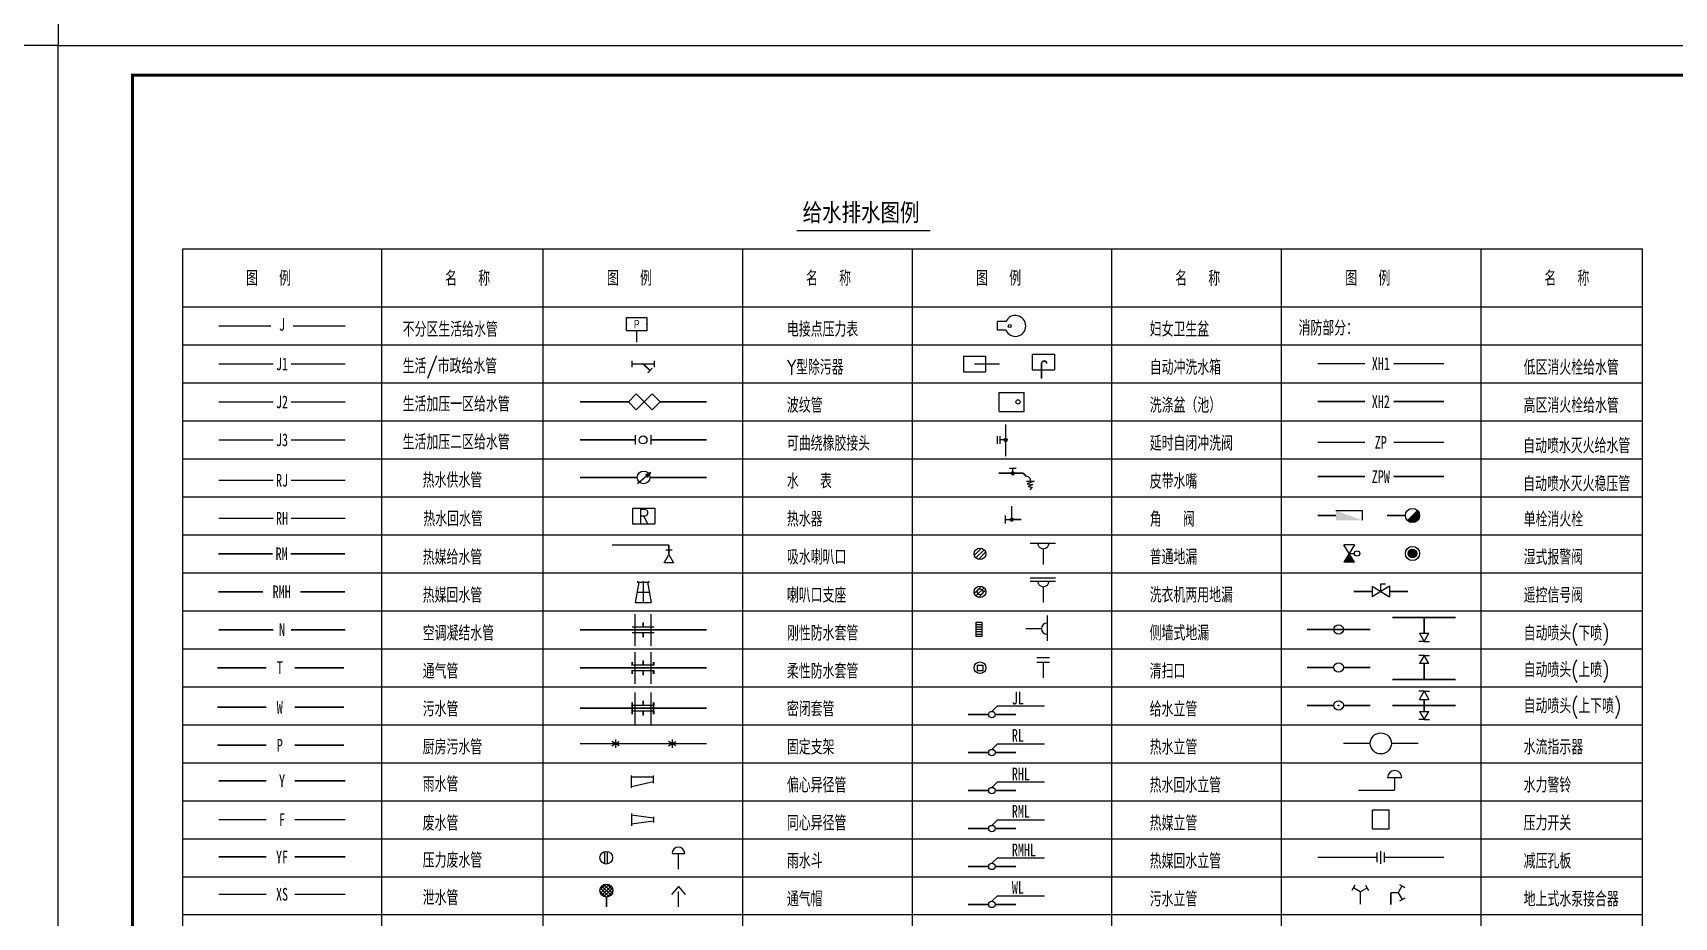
# Model space of a CAD drawing. Extents: x 27938 to 1507990, y 110129 to 923079.
# Drawn here: x 420144 to 475359, y 690524 to 720280 of the extents above; entities that cross this region are included whole.
import ezdxf
from ezdxf.enums import TextEntityAlignment as Align

# ---------------------------------------------------------------- set-up
doc = ezdxf.new("R2010")
doc.units = 0
doc.header["$LTSCALE"] = 1000
doc.header["$MEASUREMENT"] = 0
doc.layers.add('0s-水标注', color=7, linetype='Continuous')
doc.layers.add('图框', color=140, linetype='Continuous')
doc.layers.add('yichutu', color=7, linetype='Continuous', true_color=0xffffff, plot=False)
doc.styles.add('-黑体', font='simhei.ttf', dxfattribs={"width": 0.8})
doc.styles.add('HZ', font='txt', dxfattribs={"bigfont": 'hztxt'})
doc.styles.add('HZ8', font='txt.shx', dxfattribs={"bigfont": 'hztxt.shx'})
doc.styles.add('ST', font='', dxfattribs={"width": 0.8})
doc.styles.get("Standard").update_dxf_attribs({"font": 'gbenor.shx', "bigfont": 'gbcbig.shx'})
doc.styles.get('ST').set_extended_font_data('SimSun')

# ---------------------------------------------------------------- blocks, each defined once
blk = doc.blocks.new('*X187')
at = {"color": 0, "linetype": 'Continuous'}
for p, q in [((-69891, -48890), (-69782, -48780)), ((-69891, -48876), (-69795, -48780)), ((-69889, -48902), (-69769, -48782)), ((-69889, -48860), (-69811, -48782)), ((-69886, -48913), (-69758, -48786)), ((-69882, -48839), (-69832, -48789)), ((-69881, -48923), (-69748, -48790)), ((-69876, -48932), (-69739, -48795)), ((-69871, -48940), (-69731, -48800)), ((-69864, -48948), (-69723, -48807)), ((-69857, -48955), (-69716, -48814)), ((-69849, -48961), (-69710, -48822)), ((-69841, -48967), (-69704, -48830)), ((-69831, -48972), (-69699, -48840)), ((-69821, -48975), (-69696, -48850)), ((-69810, -48978), (-69693, -48861)), ((-69797, -48980), (-69691, -48874)), ((-69783, -48980), (-69691, -48888)), ((-69766, -48977), (-69694, -48905)), ((-69742, -48967), (-69704, -48929))]:
    blk.add_line(p, q, dxfattribs=at)
blk = doc.blocks.new('*X190')
at = {"color": 0, "linetype": 'Continuous'}
for p, q in [((-73097, -53500), (-72997, -53500)), ((-73097, -53501), (-72997, -53501)), ((-73097, -53502), (-72997, -53502)), ((-73097, -53503), (-72997, -53503)), ((-73097, -53504), (-72997, -53504)), ((-73097, -53505), (-72997, -53505)), ((-73097, -53506), (-72997, -53506)), ((-73097, -53507), (-72997, -53507)), ((-73097, -53508), (-72997, -53508)), ((-73097, -53509), (-72997, -53509)), ((-73097, -53510), (-72997, -53510)), ((-73097, -53511), (-72997, -53511)), ((-73097, -53512), (-72997, -53512)), ((-73097, -53513), (-72997, -53513)), ((-73096, -53495), (-72998, -53495)), ((-73096, -53496), (-72998, -53496)), ((-73096, -53497), (-72998, -53497)), ((-73096, -53498), (-72998, -53498)), ((-73096, -53499), (-72998, -53499)), ((-73096, -53514), (-72998, -53514)), ((-73096, -53515), (-72998, -53515)), ((-73096, -53516), (-72998, -53516)), ((-73096, -53517), (-72998, -53517)), ((-73096, -53518), (-72998, -53518)), ((-73095, -53491), (-72999, -53491)), ((-73095, -53492), (-72999, -53492)), ((-73095, -53493), (-72999, -53493)), ((-73095, -53494), (-72999, -53494)), ((-73095, -53519), (-72999, -53519)), ((-73095, -53520), (-72999, -53520)), ((-73095, -53521), (-72999, -53521)), ((-73094, -53488), (-73000, -53488)), ((-73094, -53489), (-73000, -53489)), ((-73094, -53490), (-73000, -53490)), ((-73094, -53522), (-73000, -53522)), ((-73094, -53523), (-73000, -53523)), ((-73094, -53524), (-73000, -53524)), ((-73093, -53486), (-73001, -53486)), ((-73093, -53487), (-73001, -53487)), ((-73093, -53525), (-73001, -53525)), ((-73093, -53526), (-73001, -53526)), ((-73093, -53527), (-73002, -53527)), ((-73092, -53484), (-73002, -53484)), ((-73092, -53485), (-73002, -53485)), ((-73092, -53528), (-73002, -53528)), ((-73092, -53529), (-73002, -53529)), ((-73091, -53482), (-73003, -53482)), ((-73091, -53483), (-73003, -53483)), ((-73091, -53530), (-73003, -53530)), ((-73090, -53480), (-73004, -53480)), ((-73090, -53481), (-73004, -53481)), ((-73090, -53531), (-73004, -53531)), ((-73090, -53532), (-73004, -53532)), ((-73089, -53479), (-73005, -53479)), ((-73089, -53533), (-73005, -53533)), ((-73089, -53534), (-73005, -53534)), ((-73088, -53477), (-73006, -53477)), ((-73088, -53478), (-73006, -53478)), ((-73088, -53535), (-73006, -53535)), ((-73087, -53476), (-73007, -53476)), ((-73087, -53536), (-73007, -53536)), ((-73086, -53475), (-73008, -53475)), ((-73086, -53537), (-73008, -53537)), ((-73086, -53538), (-73008, -53538)), ((-73085, -53474), (-73009, -53474)), ((-73085, -53539), (-73009, -53539)), ((-73084, -53473), (-73010, -53473)), ((-73084, -53540), (-73010, -53540)), ((-73083, -53472), (-73011, -53472)), ((-73083, -53541), (-73011, -53541)), ((-73082, -53471), (-73012, -53471)), ((-73082, -53542), (-73012, -53542)), ((-73081, -53470), (-73013, -53470)), ((-73081, -53543), (-73013, -53543)), ((-73080, -53469), (-73014, -53469)), ((-73080, -53544), (-73014, -53544)), ((-73079, -53468), (-73015, -53468)), ((-73079, -53545), (-73015, -53545)), ((-73078, -53467), (-73016, -53467)), ((-73077, -53466), (-73017, -53466)), ((-73077, -53546), (-73017, -53546)), ((-73076, -53547), (-73018, -53547)), ((-73075, -53465), (-73019, -53465)), ((-73075, -53548), (-73019, -53548)), ((-73074, -53464), (-73020, -53464)), ((-73073, -53549), (-73021, -53549)), ((-73072, -53463), (-73022, -53463)), ((-73071, -53550), (-73023, -53550)), ((-73070, -53462), (-73024, -53462)), ((-73069, -53551), (-73025, -53551)), ((-73068, -53461), (-73026, -53461)), ((-73067, -53552), (-73027, -53552)), ((-73066, -53460), (-73028, -53460)), ((-73065, -53553), (-73029, -53553)), ((-73063, -53459), (-73031, -53459)), ((-73062, -53554), (-73032, -53554)), ((-73060, -53458), (-73034, -53458)), ((-73058, -53555), (-73036, -53555)), ((-73056, -53457), (-73038, -53457)), ((-73052, -53556), (-73042, -53556))]:
    blk.add_line(p, q, dxfattribs=at)
blk = doc.blocks.new('$VALVE$00000619')
for p, q in [((-227, 151), (227, 151)), ((-227, -151), (-227, 151)), ((227, 151), (227, -151)), ((227, -151), (-227, -151))]:
    blk.add_line(p, q)
for p in [(-227, 0), (227, 0)]:
    blk.add_point(p)
blk.add_text('P', height=187).set_placement((-63, -93))
blk = doc.blocks.new('TK')
at = {"layer": '图框'}
blk.add_lwpolyline([(465375, 548714), (549475, 548714), (549475, 489314), (465375, 489314)], close=True, dxfattribs=at)
blk.add_lwpolyline([(465375, 548714), (549475, 548714), (549475, 489314), (465375, 489314)], close=True, dxfattribs=at)
at = {"layer": '图框', "const_width": 100}
blk.add_lwpolyline([(548475, 490314), (548475, 547714), (467875, 547714), (467875, 490314)], close=True, dxfattribs=at)
blk = doc.blocks.new('yct-841-594-84100-59399.9999999999-100-1000.0')
at = {"layer": 'yichutu', "color": 7, "true_color": 0xffffff}
blk.add_lwpolyline([(0, 0), (0, 59400), (84100, 59400), (84100, 0)], close=True, dxfattribs=at)

msp = doc.modelspace()

# ---------------------------------------------------------------- linework, layer by layer
at = {"layer": '0s-水标注', "ltscale": 1.5}
for p, q in [((425175.3, 713006.8), (474295.3, 713006.8)), ((425175.3, 712997.6), (425175.3, 665048.8)), ((431884.8, 665048.8), (431884.8, 713006.8)), ((437316.3, 665048.8), (437316.3, 713006.8)), ((444025.8, 665048.8), (444025.8, 713006.8)), ((449735.3, 665048.8), (449735.3, 713006.8)), ((456444.8, 665048.8), (456444.8, 713006.8)), ((462154.3, 670160.8), (462154.3, 713006.8)), ((462154.3, 665048.8), (462154.3, 713006.8)), ((468863.8, 677828.8), (468863.8, 713006.8)), ((474295.3, 665048.8), (474295.3, 713006.8)), ((425175.3, 711056.8), (474295.3, 711056.8)), ((440456.9, 710249.4), (440456.9, 709876.3)), ((452598.7, 710274), (452598.7, 710561.6)), ((452875, 710561.6), (452598.7, 710561.6)), ((452875, 710274), (452598.7, 710274)), ((425175.3, 709778.8), (474295.3, 709778.8)), ((440298.3, 709246.3), (440298.3, 709033.3)), ((440831.4, 708840.2), (440980.4, 708992.5)), ((441043.8, 709246.3), (441043.8, 709033.3)), ((451450.7, 709406), (451450.7, 708873.5)), ((451450.7, 709406), (452196.2, 709406)), ((451823.4, 709139.8), (452563.8, 709139.8)), ((452196.2, 709406), (452196.2, 708873.5)), ((453764.5, 709471.1), (454510, 709471.1)), ((453764.5, 709471.1), (453764.5, 708938.6)), ((454080.1, 708651.9), (454080.1, 709150.2)), ((454510, 709471.1), (454510, 708938.6)), ((425175.3, 708500.8), (474295.3, 708500.8)), ((451450.7, 708873.5), (452196.2, 708873.5)), ((453764.5, 708938.6), (454510, 708938.6)), ((440179.3, 707861.8), (440445.6, 708128)), ((440445.6, 708128), (440711.8, 707861.8)), ((440711.8, 707861.8), (440978.1, 708128)), ((440978.1, 708128), (441244.3, 707861.8)), ((452646.3, 707542.3), (452646.3, 708181.3)), ((452646.3, 708181.3), (453498.3, 708181.3)), ((453498.3, 707542.3), (453498.3, 708181.3)), ((440445.6, 707595.5), (440179.3, 707861.8)), ((440711.8, 707861.8), (440445.6, 707595.5)), ((440978.1, 707595.5), (440711.8, 707861.8)), ((441244.3, 707861.8), (440978.1, 707595.5)), ((452646.3, 707542.3), (453498.3, 707542.3)), ((425175.3, 707222.8), (474295.3, 707222.8)), ((440404.8, 706743.5), (440404.8, 706424)), ((440937.3, 706743.5), (440937.3, 706424)), ((452581.1, 706711.6), (452581.1, 706456)), ((452686.8, 706456), (452686.8, 706711.6)), ((452873.5, 706583.8), (452686.8, 706583.8)), ((425175.3, 705944.8), (474295.3, 705944.8)), ((440489.1, 705120.6), (440926.6, 705482.5)), ((440926.6, 705482.5), (440747.8, 705400.6)), ((440926.6, 705482.5), (440812.6, 705322.3)), ((452994.8, 705635.8), (453225.6, 705635.8)), ((453110.2, 705462), (453110.2, 705635.8)), ((453574.8, 705197.9), (453828.5, 705197.9)), ((453828.5, 705197.9), (453598.6, 705108.9)), ((453598.6, 705108.9), (453780.9, 705084.6)), ((425175.3, 704666.8), (474295.3, 704666.8)), ((453780.9, 705084.6), (453630.3, 705019.9)), ((453630.3, 705019.9), (453765, 704995.6)), ((453765, 704995.6), (453685.8, 704898.5)), ((440322.6, 704290.7), (440322.6, 703758.2)), ((440322.6, 704290.7), (441068.1, 704290.7)), ((441068.1, 704290.7), (441068.1, 703758.2)), ((452866.4, 703766.4), (452866.4, 704040.4)), ((464873.6, 704198.6), (463979, 704198.6)), ((464873.6, 703879.1), (464873.6, 704198.6)), ((466725.7, 704208.3), (466386.8, 703869.4)), ((440322.6, 703758.2), (441068.1, 703758.2)), ((452866.4, 703903.4), (453045.5, 703903.4)), ((425175.3, 703388.8), (474295.3, 703388.8)), ((451818.7, 702699.3), (452057.8, 702938.3)), ((453692.3, 703111.9), (454542.2, 703111.9)), ((464602, 703053.7), (464250.5, 703053.7)), ((464602, 703053.7), (464250.5, 702468)), ((464602, 702468), (464250.5, 703053.7)), ((441381, 702451.8), (441540.8, 702728.5)), ((441700.5, 702451.8), (441381, 702451.8)), ((441434.3, 702888.2), (441647.3, 702888.2)), ((441540.8, 702728.5), (441700.5, 702451.8)), ((451869.2, 702611.8), (452145.3, 702887.8)), ((451956.7, 702561.2), (452195.8, 702800.3)), ((464602, 702468), (464250.5, 702468)), ((464426.3, 702760.9), (464602, 702760.9)), ((425175.3, 702110.8), (474295.3, 702110.8)), ((440530.3, 701800.5), (440409.6, 701115.7)), ((440485.8, 701827.8), (440485.8, 701800.5)), ((440485.8, 701800.5), (440869.2, 701800.5)), ((440677.5, 701827.8), (440677.5, 701115.7)), ((440824.8, 701800.5), (440945.5, 701115.7)), ((440869.2, 701827.8), (440869.2, 701800.5)), ((453692.3, 701946), (454542.2, 701946)), ((453692.3, 701833.9), (454542.2, 701833.9)), ((440469.9, 701458.1), (440885.1, 701458.1)), ((451818.7, 701421.3), (452057.8, 701660.3)), ((451869.2, 701333.8), (452145.3, 701609.8)), ((451956.7, 701283.2), (452195.8, 701522.3)), ((465198.4, 701658.6), (465784.1, 701307.1)), ((465784.1, 701658.6), (465198.4, 701307.1)), ((465198.4, 701658.6), (465198.4, 701307.1)), ((465491.3, 701482.9), (465491.3, 701735.2)), ((465491.3, 701735.2), (465648, 701735.2)), ((465784.1, 701658.6), (465784.1, 701307.1)), ((425175.3, 700832.8), (474295.3, 700832.8)), ((440404.8, 699658.5), (440404.8, 700722.6)), ((440409.6, 701115.7), (440945.5, 701115.7)), ((440950.3, 699658.5), (440950.3, 700722.6)), ((440304.8, 700289.6), (441050.3, 700289.6)), ((440677.5, 700289.6), (440677.5, 700385.5)), ((451879.5, 700370.8), (452071.5, 700370.8)), ((451879.5, 700290.8), (452071.5, 700290.8)), ((451879.5, 700210.8), (452071.5, 700210.8)), ((454263.4, 700677.3), (454263.4, 699827.4)), ((440304.8, 700097.9), (441050.3, 700097.9)), ((440677.5, 700002.1), (440677.5, 700097.9)), ((451879.5, 700130.8), (452071.5, 700130.8)), ((451879.5, 700050.8), (452071.5, 700050.8)), ((466946.8, 699800.3), (466766.6, 699800.3)), ((466787, 700077), (466946.8, 699800.3)), ((466787, 700077), (467106.5, 700077)), ((466946.8, 699800.3), (467106.5, 700077)), ((466946.8, 699800.3), (467126.9, 699800.3)), ((425175.3, 699554.8), (474295.3, 699554.8)), ((440304.8, 699011.6), (440304.8, 699082.2)), ((440404.8, 698380.5), (440404.8, 699444.6)), ((440677.5, 699011.6), (440677.5, 699107.5)), ((440950.3, 698380.5), (440950.3, 699444.6)), ((441050.3, 699011.6), (441050.3, 699107.5)), ((453924.3, 699261.9), (454350.3, 699261.9)), ((453924.3, 699102.2), (454350.3, 699102.2)), ((466946.8, 699331.5), (466766.6, 699331.5)), ((466946.8, 699331.5), (466787, 699054.8)), ((467106.5, 699054.8), (466787, 699054.8)), ((466946.8, 699331.5), (467126.9, 699331.5)), ((467106.5, 699054.8), (466946.8, 699331.5)), ((440304.8, 699011.6), (441050.3, 699011.6)), ((440304.8, 698819.9), (441050.3, 698819.9)), ((440304.8, 698724.1), (440304.8, 698819.9)), ((440677.5, 698724.1), (440677.5, 698819.9)), ((441050.3, 698724.1), (441050.3, 698819.9)), ((451915, 699008.1), (452099.5, 699008.1)), ((451915, 699008.1), (451915, 698823.5)), ((451915, 698823.5), (452099.5, 698823.5)), ((452099.5, 699008.1), (452099.5, 698823.5)), ((425175.3, 698276.8), (474295.3, 698276.8)), ((440404.8, 697023.2), (440404.8, 698087.3)), ((440950.3, 697023.2), (440950.3, 698087.3)), ((466946.8, 698124.5), (466766.6, 698124.5)), ((466787, 697847.8), (466946.8, 698124.5)), ((466946.8, 698124.5), (467126.9, 698124.5)), ((466946.8, 698124.5), (467106.5, 697847.8)), ((440304.8, 697654.3), (440304.8, 697724.9)), ((440304.8, 697654.3), (441050.3, 697654.3)), ((440304.8, 697366.8), (440304.8, 697462.6)), ((440304.8, 697462.6), (441050.3, 697462.6)), ((440677.5, 697654.3), (440677.5, 697750.2)), ((440677.5, 697366.8), (440677.5, 697462.6)), ((441050.3, 697654.3), (441050.3, 697750.2)), ((441050.3, 697366.8), (441050.3, 697462.6)), ((452407.2, 697447.8), (452592.5, 697633.1)), ((452592.5, 697633.1), (454177.5, 697633.1)), ((466787, 697847.8), (467106.5, 697847.8)), ((466787, 697450), (466946.8, 697173.3)), ((466787, 697450), (467106.5, 697450)), ((466946.8, 697173.3), (467106.5, 697450)), ((425175.3, 696998.8), (474295.3, 696998.8)), ((466946.8, 697173.3), (466766.6, 697173.3)), ((466946.8, 697173.3), (467126.9, 697173.3)), ((439622, 696289.7), (439864.7, 696429.9)), ((439864.7, 696289.7), (439622, 696429.9)), ((439743.3, 696499.9), (439743.3, 696219.6)), ((441771.1, 696289.7), (441528.4, 696429.9)), ((441528.4, 696289.7), (441771.1, 696429.9)), ((441649.7, 696499.9), (441649.7, 696219.6)), ((452407.2, 696169.8), (452592.5, 696355.1)), ((452592.5, 696355.1), (454177.5, 696355.1)), ((425175.3, 695720.8), (474295.3, 695720.8)), ((425175.3, 695720.8), (474295.3, 695720.8)), ((440279.4, 694872.3), (440279.4, 695291.3)), ((440279.4, 695245.6), (441027.1, 695245.6)), ((441027.1, 695032.1), (441027.1, 695291.3)), ((465718.9, 695221), (466198.2, 695221)), ((440279.4, 694926.1), (441027.1, 695085.9)), ((452407.2, 694891.8), (452592.5, 695077.1)), ((452592.5, 695077.1), (454177.5, 695077.1)), ((425175.3, 694442.8), (474295.3, 694442.8)), ((425175.3, 694442.8), (474295.3, 694442.8)), ((465207.3, 694134.4), (465775.3, 694134.4)), ((465207.3, 693495.4), (465207.3, 694134.4)), ((465775.3, 693495.4), (465775.3, 694134.4)), ((440279.4, 694009.2), (440279.4, 693598.4)), ((440279.4, 693971.7), (441027.1, 693865.2)), ((441027.1, 693758.7), (440279.4, 693652.2)), ((441027.1, 693902.7), (441027.1, 693704.9)), ((452407.2, 693613.8), (452592.5, 693799.1)), ((452592.5, 693799.1), (454177.5, 693799.1)), ((425175.3, 693164.8), (474295.3, 693164.8)), ((465207.3, 693495.4), (465775.3, 693495.4)), ((439389.5, 692317.1), (439389.5, 692734.5)), ((439474.7, 692317.1), (439474.7, 692734.5)), ((441647.3, 692667.2), (442073.1, 692667.2)), ((452407.2, 692335.8), (452592.5, 692521.1)), ((452592.5, 692521.1), (454177.5, 692521.1)), ((465363.5, 692377.1), (465363.5, 692696.6)), ((465491.3, 692323.9), (465491.3, 692749.9)), ((465619.1, 692377.1), (465619.1, 692696.6)), ((425175.3, 691886.8), (474295.3, 691886.8)), ((439427.2, 691635.9), (439223.2, 691431.9)), ((439223.2, 691404.5), (439427.2, 691200.5)), ((439526, 691619), (439240.1, 691333.1)), ((439240.1, 691503.3), (439526, 691217.4)), ((439595.1, 691572.4), (439286.7, 691264)), ((439286.7, 691572.4), (439595.1, 691264)), ((439355.7, 691619), (439641.7, 691333.1)), ((439641.7, 691503.3), (439355.7, 691217.4)), ((439454.5, 691635.9), (439658.6, 691431.9)), ((439658.6, 691404.5), (439454.5, 691200.5)), ((441860.3, 691560.4), (441628, 691283.6)), ((441860.3, 691560.4), (442092.5, 691283.6)), ((464619.9, 691604.8), (464516.6, 691426)), ((464798.8, 691382.2), (464568.2, 691515.4)), ((464798.8, 691382.2), (465029.4, 691515.4)), ((464977.8, 691604.8), (465081, 691426)), ((466071.8, 691346.7), (466204.9, 691577.3)), ((466071.8, 691346.7), (466204.9, 691116.1)), ((466115.5, 691628.9), (466294.4, 691525.7)), ((452407.2, 691057.8), (452592.5, 691243.1)), ((452592.5, 691243.1), (454177.5, 691243.1)), ((466294.4, 691167.8), (466115.5, 691064.5)), ((425175.3, 690608.8), (474295.3, 690608.8))]:
    msp.add_line(p, q, dxfattribs=at)
at = {"layer": '0s-水标注', "const_width": 50}
msp.add_lwpolyline([(445834.8, 713622.7), (450332.3, 713622.7)], dxfattribs=at)
at = {"layer": '0s-水标注', "ltscale": 1.5, "const_width": 50}
for points in [[(426397.6, 710417.8), (428154.8, 710417.8)], [(428900.3, 710417.8), (430657.6, 710417.8)], [(426397.6, 709134.8), (428229.4, 709134.8)], [(428825.8, 709134.8), (430657.6, 709134.8)], [(440298.3, 709139.8), (441043.8, 709139.8)], [(440677.5, 709139.8), (440905.9, 708916.3)], [(451823.4, 709139.8), (452672.6, 709139.8)], [(454080.1, 708654.4), (454080.1, 709150.2)], [(463361.3, 709150.9), (464957.5, 709150.9)], [(465920, 709150.9), (467621.3, 709150.9)], [(426397.6, 707856.8), (428229.4, 707856.8)], [(428825.8, 707856.8), (430657.6, 707856.8)], [(438547.5, 707861.8), (440179.3, 707861.8)], [(441244.3, 707861.8), (442807.5, 707861.8)], [(463361.3, 707872.9), (464957.5, 707872.9)], [(465920, 707872.9), (467621.3, 707872.9)], [(452873.5, 706031.2), (452873.5, 707109.4)], [(426397.6, 706578.8), (428229.4, 706578.8)], [(428825.8, 706578.8), (430657.6, 706578.8)], [(438547.5, 706583.8), (440404.8, 706583.8)], [(440937.3, 706583.8), (442807.5, 706583.8)], [(463361.3, 706498.4), (464957.5, 706498.4)], [(465920, 706498.4), (467621.3, 706498.4)], [(426397.6, 705221.4), (428229.4, 705221.4)], [(428825.8, 705221.4), (430657.6, 705221.4)], [(438547.5, 705317.2), (440479.6, 705317.2)], [(440905.6, 705317.2), (442807.5, 705317.2)], [(452633.5, 705462), (453460.2, 705462)], [(453564.4, 705357.8), (453460.2, 705462)], [(463361.3, 705351.4), (464957.5, 705351.4)], [(465920, 705351.4), (467621.3, 705351.4)], [(453072.3, 703905.5), (453072.3, 704364.2)], [(463361.3, 704038.9), (463979, 704038.9)], [(465698.9, 704038.9), (466316.6, 704038.9)], [(426397.6, 703943.4), (428229.4, 703943.4)], [(428825.8, 703943.4), (430657.6, 703943.4)], [(453087.1, 703905.5), (453402.1, 703905.5)], [(439623.8, 703048), (441540.8, 703048)], [(441540.8, 703048), (441540.8, 702728.5)], [(454137.3, 702387.7), (454137.3, 702920.2)], [(426385.5, 702749.8), (428217.3, 702749.8)], [(428813.7, 702749.8), (430645.5, 702749.8)], [(426385.5, 701471.8), (427885.1, 701471.8)], [(429142.6, 701471.8), (430645.5, 701471.8)], [(454137.3, 701109.7), (454137.3, 701642.2)], [(464580.7, 701482.9), (465198.4, 701482.9)], [(465784.1, 701482.9), (466401.8, 701482.9)], [(426397.6, 700193.8), (428229.4, 700193.8)], [(428825.8, 700193.8), (430657.6, 700193.8)], [(438547.5, 700193.8), (442807.5, 700193.8)], [(440304.8, 700289.6), (441050.3, 700289.6)], [(440677.5, 700446.3), (440677.5, 700289.6)], [(453539.2, 700232.4), (454071.7, 700232.4)], [(463911.5, 700204.9), (463006.3, 700204.9)], [(465136.3, 700204.9), (463911.5, 700204.9)], [(468011.8, 700609.5), (465881.8, 700609.5)], [(466946.8, 700077), (466946.8, 700609.5)], [(440304.8, 700097.9), (441050.3, 700097.9)], [(440677.5, 700097.9), (440677.5, 699941.3)], [(440304.8, 699115.4), (440304.8, 698984.1)], [(440304.8, 699008.4), (441050.3, 699008.4)], [(440677.5, 699165), (440677.5, 699008.4)], [(441024.5, 699115.4), (441024.5, 698984.1)], [(454137.3, 698569.7), (454137.3, 699102.2)], [(466946.8, 699054.8), (466946.8, 698522.3)], [(426349.5, 698915.8), (427993.8, 698915.8)], [(428956.3, 698915.8), (430609.5, 698915.8)], [(438547.5, 698915.8), (442807.5, 698915.8)], [(440304.8, 698841.9), (440304.8, 698710.6)], [(440304.8, 698816.7), (441050.3, 698816.7)], [(440677.5, 698816.7), (440677.5, 698660.1)], [(441024.5, 698841.9), (441024.5, 698710.6)], [(463911.5, 698926.9), (463006.3, 698926.9)], [(465136.3, 698926.9), (464231, 698926.9)], [(468011.8, 698522.3), (465881.8, 698522.3)], [(426347.1, 697589.2), (427993.8, 697589.2)], [(428956.3, 697589.2), (430607.1, 697589.2)], [(438547.5, 697558.5), (442807.5, 697558.5)], [(440304.8, 697758.1), (440304.8, 697484.6)], [(440304.8, 697651.1), (441050.3, 697651.1)], [(440304.8, 697484.6), (440304.8, 697353.3)], [(440304.8, 697459.4), (441050.3, 697459.4)], [(440677.5, 697807.7), (440677.5, 697651.1)], [(440677.5, 697459.4), (440677.5, 697302.8)], [(441024.5, 697758.1), (441024.5, 697484.6)], [(441024.5, 697484.6), (441024.5, 697353.3)], [(463911.5, 697648.9), (463006.3, 697648.9)], [(465136.3, 697648.9), (464231, 697648.9)], [(468011.8, 697648.9), (465881.8, 697648.9)], [(466946.8, 697450), (466946.8, 697847.8)], [(451598.1, 697341.3), (452300.7, 697341.3)], [(452513.7, 697341.3), (453216.2, 697341.3)], [(426347.1, 696311.2), (427993.8, 696311.2)], [(428956.3, 696311.2), (430607.1, 696311.2)], [(438547.5, 696359.8), (442807.5, 696359.8)], [(465136.3, 696370.9), (464231, 696370.9)], [(466751.5, 696370.9), (465846.3, 696370.9)], [(451598.1, 696063.3), (452300.7, 696063.3)], [(452513.7, 696063.3), (453216.2, 696063.3)], [(465958.6, 694795), (465958.6, 695221)], [(426397.6, 695112.1), (427993.8, 695112.1)], [(428956.3, 695112.1), (430657.6, 695112.1)], [(451598.1, 694785.3), (452300.7, 694785.3)], [(452513.7, 694785.3), (453216.2, 694785.3)], [(465958.6, 694795), (464732, 694795)], [(426397.6, 693803.8), (427993.8, 693803.8)], [(428956.3, 693803.8), (430657.6, 693803.8)], [(451598.1, 693507.3), (452300.7, 693507.3)], [(452513.7, 693507.3), (453216.2, 693507.3)], [(426397.6, 692553.4), (427993.8, 692553.4)], [(428956.3, 692553.4), (430657.6, 692553.4)], [(441860.3, 692667.2), (441860.3, 692134.7)], [(463361.3, 692536.9), (465363.5, 692536.9)], [(465619.1, 692536.9), (467621.3, 692536.9)], [(451598.1, 692229.3), (452300.7, 692229.3)], [(452513.7, 692229.3), (453216.2, 692229.3)], [(426397.6, 691293.6), (427993.8, 691293.6)], [(428956.3, 691293.6), (430657.6, 691293.6)], [(441860.3, 691398.4), (441860.3, 690865.9)], [(464798.8, 690956.2), (464798.8, 691382.2)], [(465827.9, 691346.7), (465827.9, 690940.9)], [(466071.8, 691346.7), (465827.9, 691346.7)], [(439440.9, 691200.1), (439440.9, 690862.9)], [(451598.1, 690951.3), (452300.7, 690951.3)], [(452513.7, 690951.3), (453216.2, 690951.3)]]:
    msp.add_lwpolyline(points, dxfattribs=at)
at = {"layer": '0s-水标注', "ltscale": 1.5}
for points, const_width in [([(454250.5, 709150.2, 1), (454080.1, 709150.2, 1)], 50), ([(466471.5, 703954.1, 1), (466641, 704123.6)], 239.6)]:
    msp.add_lwpolyline(points, format="xyb", dxfattribs=dict(at, const_width=const_width))
msp.add_lwpolyline([(451879.5, 700450.8), (452071.5, 700450.8), (452071.5, 699970.8), (451879.5, 699970.8)], close=True, dxfattribs=at)
for centre, radius in [((453009.8, 710414.4), 50), ((453285.3, 707861.8), 71), ((440671, 706583.8), 133.7), ((452873.5, 706583.8), 50), ((440692.6, 705321.1), 213), ((453110.2, 705462), 50), ((466556.3, 704038.9), 239.6), ((453072.3, 703905.5), 50), ((452007.3, 702749.8), 195.2), ((466556.3, 702760.9), 238.2), ((466556.3, 702760.9), 142), ((464692, 702760.9), 90.1), ((452007.3, 701471.8), 195.2), ((452007.3, 701471.8), 97.6), ((464071.3, 700204.9), 159.8), ((452007.3, 698915.8), 197.8), ((464071.3, 698926.9), 159.8), ((452407.2, 697341.3), 106.5), ((464071.3, 697648.9), 159.8), ((464071.3, 697648.9), 14), ((465491.3, 696370.9), 355), ((452407.2, 696063.3), 106.5), ((452407.2, 694785.3), 106.5), ((452407.2, 693507.3), 106.5), ((439432.1, 692525.8), 213), ((452407.2, 692229.3), 106.5), ((439440.9, 691418.2), 218.1), ((452407.2, 690951.3), 106.5)]:
    msp.add_circle(centre, radius, dxfattribs=at)
for centre, radius, start, end in [((453195, 710417.8), 350.8, 204.19346, 155.80654), ((454168.6, 709150.2), 88.6, 0, 180), ((453564.4, 705213.4), 144.4, 353.8601, 90), ((454137.3, 703111.9), 191.7, 180, 0), ((454137.3, 701833.9), 191.7, 180, 0), ((454263.4, 700232.4), 191.7, 90, 270), ((465958.6, 695221), 239.6, 0, 180), ((441860.3, 692667.2), 213, 0, 180)]:
    msp.add_arc(centre, radius, start, end, dxfattribs=at)
for points in [[(464873.6, 703879.1), (463979, 704198.6), (464873.6, 703879.1), (463979, 703879.1)], [(464250.5, 702468), (464426.3, 702760.9), (464250.5, 702468), (464602, 702468)]]:
    msp.add_solid(points, dxfattribs=at)
at = {"layer": '图框', "color": 2}
msp.add_lwpolyline([(420997.4, 719857), (389997.4, 719857), (389997.4, 737857), (420997.4, 737857)], close=True, dxfattribs=at)

# ---------------------------------------------------------------- block references
msp.add_blockref('TK', (-44377.6, 171143.3))
at = {"layer": '0s-水标注', "xscale": 1.5, "yscale": 1.5, "zscale": 1.5}
msp.add_blockref('$VALVE$00000619', (440456.9, 710476.3), dxfattribs=at)
at = {"layer": '0s-水标注', "ltscale": 1.5}
for p in [(525920.5, 760088.8), (526157.2, 758967), (526119.3, 757410.5)]:
    msp.add_blockref('*X190', p, dxfattribs=at)
at = {"layer": '0s-水标注', "ltscale": 1.5, "xscale": 1.419999999925494, "yscale": 1.419999999925494, "zscale": 1.419999999925494}
msp.add_blockref('*X187', (565653.2, 772176.9), dxfattribs=at)
at = {"layer": 'yichutu'}
msp.add_blockref('yct-841-594-84100-59399.9999999999-100-1000.0', (420997.4, 660457), dxfattribs=at)

# ---------------------------------------------------------------- texts
at = {"layer": '0s-水标注', "style": '-黑体', "width": 0.8}
msp.add_text('给水排水图例', height=600, dxfattribs=at).set_placement((448005, 713936.9, 0), align=Align.CENTER)
at = {"layer": '0s-水标注', "style": 'HZ', "width": 0.8}
for s, p in [('图  例', (427316.8, 711770.4)), ('名  称', (434014.4, 711767.6)), ('图  例', (439457.8, 711770.4)), ('名  称', (446155.4, 711767.6)), ('图  例', (451876.8, 711770.4)), ('名  称', (458574.4, 711767.6)), ('图  例', (464295.8, 711770.4)), ('名  称', (470993.4, 711767.6)), ('不分区生活给水管', (432585.6, 710050.8)), ('电接点压力表', (445511.4, 710053)), ('妇女卫生盆', (457716.6, 710053)), ('Y型除污器', (445511.4, 708775)), ('自动冲洗水箱', (457716.6, 708772.8)), ('低区消火栓给水管', (470295.8, 708770.6)), ('波纹管', (445511.4, 707494.8)), ('洗涤盆（池）', (457716.6, 707497)), ('高区消火栓给水管', (470295.8, 707492.6)), ('可曲绕橡胶接头', (445511.4, 706214.6)), ('延时自闭冲洗阀', (457716.6, 706216.8)), ('自动喷水灭火给水管', (470280.5, 706131.4)), ('水  表', (445511.4, 704943.3)), ('皮带水嘴', (457716.6, 704938.8)), ('自动喷水灭火稳压管', (470280.5, 704853.4)), ('热水回水管', (433280.9, 703674.5)), ('R', (440514.4, 703755.4)), ('热水器', (445511.4, 703667.5)), ('角  阀', (457716.6, 703663)), ('单栓消火栓', (470295.8, 703658.6)), ('热媒给水管', (433260.4, 702382.8)), ('吸水喇叭口', (445511.4, 702387.3)), ('普通地漏', (457716.6, 702389.5)), ('湿式报警阀', (470295.8, 702385)), ('热媒回水管', (433260.4, 701104.8)), ('喇叭口支座', (445511.4, 701107)), ('洗衣机两用地漏', (457716.6, 701111.5)), ('遥控信号阀', (470295.8, 701104.8)), ('空调凝结水管', (433260.4, 699826.8)), ('刚性防水套管', (445511.4, 699826.8)), ('侧墙式地漏', (457716.6, 699833.5)), ('自动喷头(下喷)', (470295.8, 699826.8)), ('通气管', (433260.4, 698548.8)), ('柔性防水套管', (445511.4, 698548.8)), ('清扫口', (457716.6, 698551)), ('自动喷头(上喷)', (470295.8, 698592.2)), ('自动喷头(上下喷)', (470295.8, 697380.4)), ('污水管', (433260.4, 697275.4)), ('密闭套管', (445511.4, 697276)), ('给水立管', (457716.6, 697270.8)), ('厨房污水管', (433260.4, 695997.4)), ('固定支架', (445511.4, 695995)), ('热水立管', (457716.6, 695992.8)), ('水流指示器', (470295.8, 695997.3)), ('雨水管', (433260.4, 694745.1)), ('偏心异径管', (445511.4, 694717)), ('热水回水立管', (457716.6, 694714.8)), ('水力警铃', (470295.8, 694717)), ('废水管', (433260.4, 693436.8)), ('同心异径管', (445511.4, 693439)), ('热媒立管', (457716.6, 693436.8)), ('压力开关', (470295.8, 693439)), ('压力废水管', (433260.4, 692186.5)), ('雨水斗', (445511.4, 692165.5)), ('热媒回水立管', (457716.6, 692158.8)), ('减压孔板', (470295.8, 692161)), ('泄水管', (433260.4, 690926.6)), ('通气帽', (445511.4, 690883)), ('污水立管', (457716.6, 690880.8)), ('地上式水泵接合器', (470295.8, 690880.8))]:
    msp.add_text(s, height=500, rotation=0, dxfattribs=at).set_placement(p)
at = {"layer": '0s-水标注', "ltscale": 1.5, "style": 'ST', "width": 0.7}
for s, p in [('J', (428525.2, 710468.2)), ('J1', (428525.2, 709138.2)), ('XH1', (465491.3, 709150.9)), ('J2', (428525.2, 707860.2)), ('XH2', (465491.3, 707872.9)), ('J3', (428525.2, 706582.2)), ('ZP', (465491.3, 706498.4)), ('RJ', (428527.6, 705221.4)), ('ZPW', (465491.3, 705351.4)), ('RH', (428527.6, 703943.4)), ('RM', (428515.5, 702749.8)), ('RMH', (428515.5, 701471.8)), ('N', (428527.6, 700193.8)), ('T', (428453.1, 698915.8)), ('W', (428450.7, 697589.2)), ('P', (428450.7, 696311.2)), ('Y', (428527.6, 695112.1)), ('F', (428527.6, 693803.8)), ('YF', (428527.6, 692553.4))]:
    msp.add_text(s, height=426, dxfattribs=at).set_placement(p, align=Align.MIDDLE)
at = {"layer": '0s-水标注', "ltscale": 1.5}
for s, height, style, width, p in [('消防部分：', 500, 'HZ8', 0.8, (462722.9, 710093.5)), ('生活/市政给水管', 500, 'HZ8', 0.8, (432585.6, 708814.9)), ('生活加压一区给水管', 500, 'HZ8', 0.8, (432585.6, 707536.9)), ('生活加压二区给水管', 500, 'HZ8', 0.8, (432585.6, 706258.9)), ('热水供水管', 500, 'HZ8', 0.8, (433260.4, 704974.7)), ('JL', 426, 'ST', 0.7, (453079.3, 697682.6)), ('RL', 426, 'ST', 0.7, (453079.3, 696425.1)), ('RHL', 426, 'ST', 0.7, (453079.3, 695129.9)), ('RML', 426, 'ST', 0.7, (453079.3, 693869.1)), ('RMHL', 426, 'ST', 0.7, (453079.3, 692573.9)), ('WL', 426, 'ST', 0.7, (453079.3, 691315.8))]:
    msp.add_text(s, height=height, dxfattribs=dict(at, style=style, width=width)).set_placement(p)
at = {"layer": '0s-水标注', "ltscale": 1.5, "style": 'ST', "width": 0.7}
msp.add_text('XS', height=426, rotation=360, dxfattribs=at).set_placement((428527.6, 691293.6), align=Align.MIDDLE)

doc.saveas('drawing.dxf')
